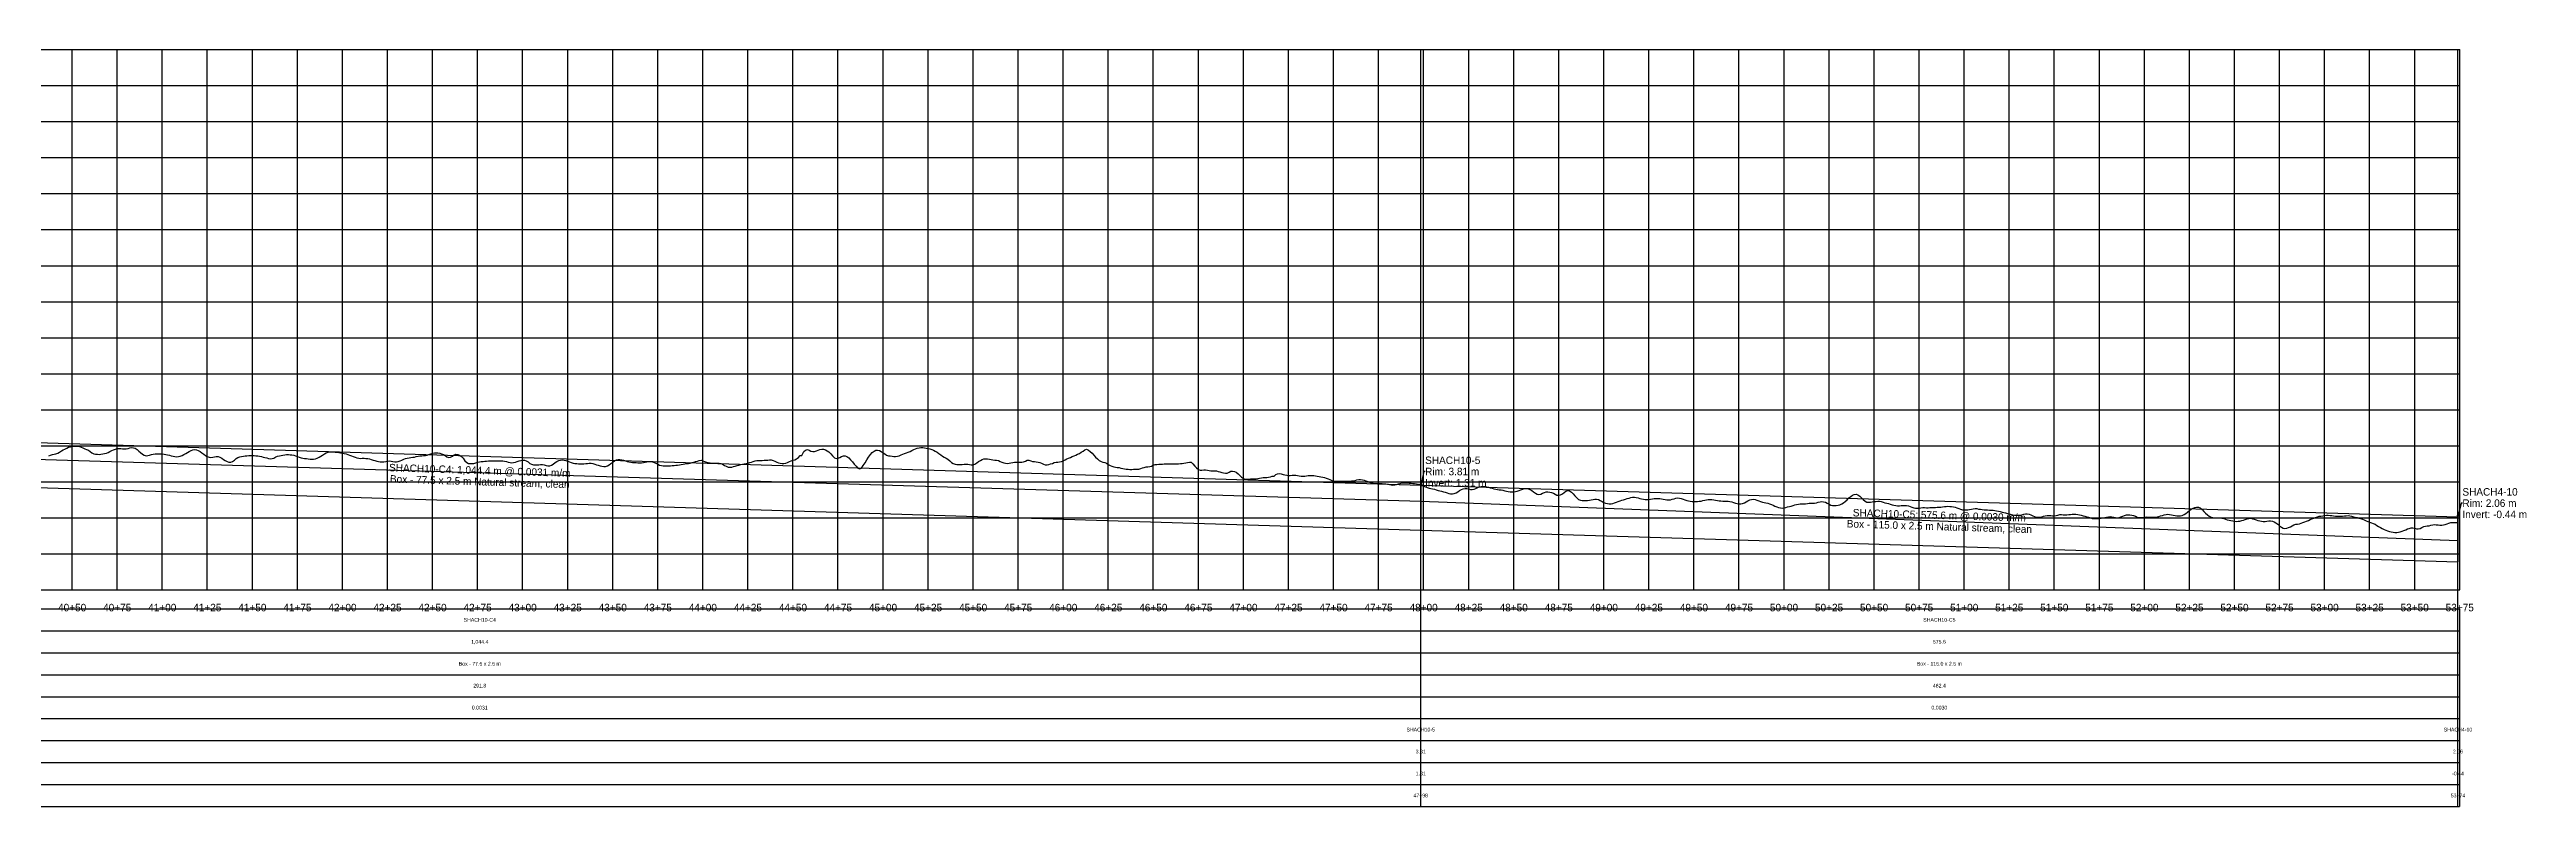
# Model space of a CAD drawing. Extents: x -64 to 5412, y -140 to 289.
# Drawn here: x 4037 to 5412, y -140 to 280 of the extents above; entities that cross this region are included whole.
import ezdxf
from ezdxf.enums import TextEntityAlignment as Align

# ---------------------------------------------------------------- set-up
doc = ezdxf.new("R2010")
doc.units = 0
for name, color, linetype in [('Annotation', 7, 'Continuous'), ('Annotation_Table', 254, 'Continuous'), ('Crown', 7, 'Continuous'), ('Grid', 254, 'Continuous'), ('Grid_Text', 7, 'Continuous'), ('Ground_Elevation', 3, 'Continuous'), ('Hydraulic_Grade', 5, 'Continuous'), ('Invert', 7, 'Continuous'), ('Structure', 7, 'Continuous')]:
    doc.layers.add(name, color=color, linetype=linetype)

msp = doc.modelspace()

# ---------------------------------------------------------------- linework, layer by layer
at = {"layer": 'Annotation', "color": 0}
for points in [[(4800.83, 45.73), (4800.09, 45.73), (4798.39, 38.11)], [(5376.47, 28.19), (5375.73, 28.19), (5374.03, 20.57)]]:
    msp.add_lwpolyline(points, dxfattribs=at)
for points in [[(4798.39, 38.11), (4798.19, 39.09), (4798.98, 38.91)], [(5374.03, 20.57), (5373.83, 21.55), (5374.62, 21.37)]]:
    msp.add_lwpolyline(points, close=True, dxfattribs=at)
at = {"layer": 'Annotation_Table', "color": 254}
for points in [[(4798.39, -140.21), (4798.39, 280)], [(5374.03, -140.21), (5374.03, 280)], [(-25, -30.48), (5374.95, -30.48)], [(5374.95, -30.48), (5374.95, -140.21)], [(-25, -42.67), (5374.95, -42.67)], [(-25, -54.86), (5374.95, -54.86)], [(-25, -67.06), (5374.95, -67.06)], [(-25, -79.25), (5374.95, -79.25)], [(-25, -91.44), (5374.95, -91.44)], [(-25, -103.63), (5374.95, -103.63)], [(-25, -115.82), (5374.95, -115.82)], [(-25, -128.02), (5374.95, -128.02)], [(-25, -140.21), (5374.95, -140.21)]]:
    msp.add_lwpolyline(points, dxfattribs=at)
at = {"layer": 'Crown', "color": 0}
for points in [[(3754, 70.38), (4798.39, 38.11)], [(4798.39, 38.11), (4798.39, 38.11)], [(4798.39, 38.11), (5374.03, 20.57)], [(5374.03, 20.57), (5374.03, 20.57)]]:
    msp.add_lwpolyline(points, dxfattribs=at)
at = {"layer": 'Grid', "color": 254}
for points in [[(-25, 280), (5375, 280)], [(4050, -20), (4050, 280)], [(4075, -20), (4075, 280)], [(4100, -20), (4100, 280)], [(4125, -20), (4125, 280)], [(4150, -20), (4150, 280)], [(4175, -20), (4175, 280)], [(4200, -20), (4200, 280)], [(4225, -20), (4225, 280)], [(4250, -20), (4250, 280)], [(4275, -20), (4275, 280)], [(4300, -20), (4300, 280)], [(4325, -20), (4325, 280)], [(4350, -20), (4350, 280)], [(4375, -20), (4375, 280)], [(4400, -20), (4400, 280)], [(4425, -20), (4425, 280)], [(4450, -20), (4450, 280)], [(4475, -20), (4475, 280)], [(4500, -20), (4500, 280)], [(4525, -20), (4525, 280)], [(4550, -20), (4550, 280)], [(4575, -20), (4575, 280)], [(4600, -20), (4600, 280)], [(4625, -20), (4625, 280)], [(4650, -20), (4650, 280)], [(4675, -20), (4675, 280)], [(4700, -20), (4700, 280)], [(4725, -20), (4725, 280)], [(4750, -20), (4750, 280)], [(4775, -20), (4775, 280)], [(4800, -20), (4800, 280)], [(4825, -20), (4825, 280)], [(4850, -20), (4850, 280)], [(4875, -20), (4875, 280)], [(4900, -20), (4900, 280)], [(4925, -20), (4925, 280)], [(4950, -20), (4950, 280)], [(4975, -20), (4975, 280)], [(5000, -20), (5000, 280)], [(5025, -20), (5025, 280)], [(5050, -20), (5050, 280)], [(5075, -20), (5075, 280)], [(5100, -20), (5100, 280)], [(5125, -20), (5125, 280)], [(5150, -20), (5150, 280)], [(5175, -20), (5175, 280)], [(5200, -20), (5200, 280)], [(5225, -20), (5225, 280)], [(5250, -20), (5250, 280)], [(5275, -20), (5275, 280)], [(5300, -20), (5300, 280)], [(5325, -20), (5325, 280)], [(5350, -20), (5350, 280)], [(5375, -20), (5375, 280)], [(-25, 260), (5375, 260)], [(-25, 240), (5375, 240)], [(-25, 220), (5375, 220)], [(-25, 200), (5375, 200)], [(-25, 180), (5375, 180)], [(-25, 160), (5375, 160)], [(-25, 140), (5375, 140)], [(-25, 120), (5375, 120)], [(-25, 100), (5375, 100)], [(-25, 80), (5375, 80)], [(-25, 60), (5375, 60)], [(-25, 40), (5375, 40)], [(-25, 20), (5375, 20)], [(-25, 0), (5375, 0)], [(-25, -20), (5375, -20)]]:
    msp.add_lwpolyline(points, dxfattribs=at)
at = {"layer": 'Ground_Elevation', "color": 3}
msp.add_lwpolyline([(4037, 54.5), (4038, 54.87), (4039, 55.17), (4040, 55.41), (4041, 55.63), (4042, 55.94), (4043, 56.49), (4044, 57.19), (4045, 57.71), (4046, 58.22), (4047, 58.75), (4048, 59.18), (4049, 59.52), (4050, 59.75), (4051, 59.86), (4052, 59.9), (4053, 59.83), (4054, 59.64), (4055, 59.31), (4056, 58.83), (4057, 58.3), (4058, 57.9), (4059, 57.53), (4060, 56.81), (4061, 56.06), (4062, 55.61), (4063, 55.4), (4064, 55.3), (4065, 55.27), (4066, 55.33), (4067, 55.47), (4068, 55.69), (4069, 55.96), (4070, 56.33), (4071, 56.78), (4072, 57.32), (4073, 57.83), (4074, 58.22), (4075, 58.47), (4076, 58.58), (4077, 58.54), (4078, 58.42), (4079, 58.3), (4080, 58.31), (4081, 58.5), (4082, 58.81), (4083, 59), (4084, 58.93), (4085, 58.61), (4086, 57.99), (4087, 57.12), (4088, 56.22), (4089, 55.39), (4090, 54.83), (4091, 54.53), (4092, 54.55), (4093, 54.81), (4094, 55.15), (4095, 55.37), (4096, 55.49), (4097, 55.54), (4098, 55.56), (4099, 55.52), (4100, 55.47), (4101, 55.38), (4102, 55.26), (4103, 55.09), (4104, 54.81), (4105, 54.48), (4106, 54.22), (4107, 54.01), (4108, 53.96), (4109, 54.02), (4110, 54.25), (4111, 54.61), (4112, 55.11), (4113, 55.72), (4114, 56.34), (4115, 56.92), (4116, 57.41), (4117, 57.78), (4118, 57.9), (4119, 57.77), (4120, 57.44), (4121, 56.92), (4122, 56.2), (4123, 55.44), (4124, 54.69), (4125, 54.06), (4126, 53.73), (4127, 53.59), (4128, 53.67), (4129, 53.88), (4130, 54.06), (4131, 54.07), (4132, 53.76), (4133, 53.18), (4134, 52.46), (4135, 51.82), (4136, 51.31), (4137, 50.97), (4138, 50.96), (4139, 51.31), (4140, 52.02), (4141, 52.91), (4142, 53.59), (4143, 53.89), (4144, 54.1), (4145, 54.29), (4146, 54.43), (4147, 54.52), (4148, 54.59), (4149, 54.62), (4150, 54.64), (4151, 54.61), (4152, 54.53), (4153, 54.42), (4154, 54.27), (4155, 54.02), (4156, 53.74), (4157, 53.54), (4158, 53.37), (4159, 53.02), (4160, 52.78), (4161, 52.91), (4162, 53.22), (4163, 53.8), (4164, 54.27), (4165, 54.45), (4166, 54.58), (4167, 54.76), (4168, 55.09), (4169, 55.26), (4170, 55.21), (4171, 55.09), (4172, 54.95), (4173, 54.77), (4174, 54.49), (4175, 54.13), (4176, 53.74), (4177, 53.42), (4178, 53.17), (4179, 53.02), (4180, 52.94), (4181, 52.85), (4182, 52.68), (4183, 52.57), (4184, 52.54), (4185, 52.74), (4186, 53.16), (4187, 53.7), (4188, 54.27), (4189, 54.9), (4190, 55.49), (4191, 56.02), (4192, 56.43), (4193, 56.68), (4194, 56.68), (4195, 56.59), (4196, 56.54), (4197, 56.47), (4198, 56.34), (4199, 56.18), (4200, 55.99), (4201, 55.76), (4202, 55.48), (4203, 55.12), (4204, 54.73), (4205, 54.42), (4206, 54.09), (4207, 53.64), (4208, 53.31), (4209, 53.09), (4210, 53), (4211, 53.08), (4212, 53.08), (4213, 53.03), (4214, 52.93), (4215, 52.73), (4216, 52.45), (4217, 52.13), (4218, 51.82), (4219, 51.54), (4220, 51.26), (4221, 51.09), (4222, 51.03), (4223, 51.15), (4224, 51.34), (4225, 51.52), (4226, 51.6), (4227, 51.48), (4228, 51.3), (4229, 51.17), (4230, 51.17), (4231, 51.35), (4232, 51.7), (4233, 52.1), (4234, 52.51), (4235, 52.89), (4236, 53.18), (4237, 53.37), (4238, 53.47), (4239, 53.63), (4240, 53.79), (4241, 54.07), (4242, 54.34), (4243, 54.41), (4244, 54.46), (4245, 54.63), (4246, 54.66), (4247, 54.81), (4248, 55.14), (4249, 55.51), (4250, 55.84), (4251, 56.08), (4252, 56.2), (4253, 56.18), (4254, 56), (4255, 55.64), (4256, 55.14), (4257, 54.56), (4258, 53.94), (4259, 53.54), (4260, 53.66), (4261, 54.26), (4262, 55.01), (4263, 55.34), (4264, 55.27), (4265, 54.84), (4266, 54.09), (4267, 53.06), (4268, 51.75), (4269, 50.71), (4270, 50.21), (4271, 50.12), (4272, 50.14), (4273, 50.28), (4274, 50.56), (4275, 50.9), (4276, 51.14), (4277, 51.29), (4278, 51.39), (4279, 51.48), (4280, 51.56), (4281, 51.61), (4282, 51.64), (4283, 51.64), (4284, 51.65), (4285, 51.66), (4286, 51.65), (4287, 51.66), (4288, 51.65), (4289, 51.59), (4290, 51.44), (4291, 51.21), (4292, 50.93), (4293, 50.69), (4294, 50.58), (4295, 50.68), (4296, 50.95), (4297, 51.29), (4298, 51.62), (4299, 51.91), (4300, 52.1), (4301, 52.09), (4302, 51.73), (4303, 51.03), (4304, 50.24), (4305, 49.75), (4306, 49.52), (4307, 49.4), (4308, 49.4), (4309, 49.52), (4310, 49.63), (4311, 49.58), (4312, 49.36), (4313, 49.1), (4314, 48.89), (4315, 48.91), (4316, 49.25), (4317, 49.91), (4318, 50.7), (4319, 51.38), (4320, 51.84), (4321, 52.13), (4322, 52.24), (4323, 52.13), (4324, 51.86), (4325, 51.49), (4326, 51.09), (4327, 50.73), (4328, 50.45), (4329, 50.26), (4330, 50.15), (4331, 50.08), (4332, 49.94), (4333, 49.93), (4334, 49.99), (4335, 50.11), (4336, 50.24), (4337, 50.34), (4338, 50.34), (4339, 50.16), (4340, 49.85), (4341, 49.48), (4342, 49.18), (4343, 48.89), (4344, 48.64), (4345, 48.51), (4346, 48.6), (4347, 48.95), (4348, 49.52), (4349, 50.22), (4350, 50.95), (4351, 51.65), (4352, 52.19), (4353, 52.42), (4354, 52.41), (4355, 52.22), (4356, 51.96), (4357, 51.64), (4358, 51.31), (4359, 51.06), (4360, 50.9), (4361, 50.82), (4362, 50.77), (4363, 50.72), (4364, 50.64), (4365, 50.55), (4366, 50.56), (4367, 50.73), (4368, 50.95), (4369, 51.16), (4370, 51.25), (4371, 51.24), (4372, 51.1), (4373, 50.76), (4374, 50.29), (4375, 49.77), (4376, 49.32), (4377, 49.08), (4378, 48.98), (4379, 48.93), (4380, 48.9), (4381, 48.9), (4382, 48.95), (4383, 49.03), (4384, 49.12), (4385, 49.23), (4386, 49.33), (4387, 49.44), (4388, 49.62), (4389, 49.84), (4390, 50.01), (4391, 50.11), (4392, 50.2), (4393, 50.39), (4394, 50.69), (4395, 50.97), (4396, 51.22), (4397, 51.48), (4398, 51.81), (4399, 51.99), (4400, 51.71), (4401, 51.32), (4402, 50.97), (4403, 50.7), (4404, 50.53), (4405, 50.44), (4406, 50.41), (4407, 50.4), (4408, 50.4), (4409, 50.36), (4410, 50.24), (4411, 49.86), (4412, 49.17), (4413, 48.62), (4414, 48.23), (4415, 48.1), (4416, 48.21), (4417, 48.45), (4418, 48.71), (4419, 49.01), (4420, 49.3), (4421, 49.59), (4422, 49.81), (4423, 49.97), (4424, 50.14), (4425, 50.37), (4426, 50.67), (4427, 51.01), (4428, 51.38), (4429, 51.69), (4430, 51.83), (4431, 51.9), (4432, 51.89), (4433, 51.93), (4434, 51.96), (4435, 52.01), (4436, 52.12), (4437, 52.24), (4438, 52.19), (4439, 51.88), (4440, 51.44), (4441, 51), (4442, 50.64), (4443, 50.41), (4444, 50.26), (4445, 50.22), (4446, 50.42), (4447, 50.81), (4448, 51.3), (4449, 51.69), (4450, 51.97), (4451, 52.28), (4452, 52.78), (4453, 53.56), (4454, 54.56), (4455, 54.56), (4456, 56.76), (4457, 57.56), (4458, 57.9), (4459, 57.59), (4460, 57.1), (4461, 56.76), (4462, 56.8), (4463, 57.15), (4464, 57.63), (4465, 58.03), (4466, 58.17), (4467, 58.09), (4468, 57.78), (4469, 57.3), (4470, 56.59), (4471, 55.64), (4472, 54.4), (4473, 53.32), (4474, 52.88), (4475, 53.07), (4476, 53.54), (4477, 54.08), (4478, 54.46), (4479, 54.51), (4480, 54.1), (4481, 53.32), (4482, 52.3), (4483, 51.09), (4484, 49.87), (4485, 48.66), (4486, 47.67), (4487, 47.26), (4488, 47.67), (4489, 49), (4490, 50.56), (4491, 52.18), (4492, 53.74), (4493, 55.14), (4494, 56.27), (4495, 57.11), (4496, 57.57), (4497, 57.63), (4498, 57.35), (4499, 56.86), (4500, 56.19), (4501, 55.47), (4502, 54.82), (4503, 54.45), (4504, 54.39), (4505, 54.21), (4506, 54.16), (4507, 54.16), (4508, 54.17), (4509, 54.51), (4510, 55.09), (4511, 55.42), (4512, 55.7), (4513, 56.02), (4514, 56.41), (4515, 56.88), (4516, 57.39), (4517, 57.9), (4518, 58.35), (4519, 58.7), (4520, 58.92), (4521, 59.03), (4522, 59.04), (4523, 58.96), (4524, 58.79), (4525, 58.58), (4526, 58.32), (4527, 58.01), (4528, 57.58), (4529, 57.06), (4530, 56.43), (4531, 55.74), (4532, 55), (4533, 54.3), (4534, 53.71), (4535, 53.18), (4536, 52.57), (4537, 51.64), (4538, 50.78), (4539, 50.14), (4540, 49.78), (4541, 49.63), (4542, 49.57), (4543, 49.59), (4544, 49.65), (4545, 49.73), (4546, 49.84), (4547, 49.84), (4548, 49.65), (4549, 49.41), (4550, 49.45), (4551, 49.85), (4552, 50.53), (4553, 51.25), (4554, 51.89), (4555, 52.4), (4556, 52.73), (4557, 52.85), (4558, 52.78), (4559, 52.59), (4560, 52.37), (4561, 52.16), (4562, 52.04), (4563, 52), (4564, 51.83), (4565, 51.39), (4566, 50.87), (4567, 50.54), (4568, 50.31), (4569, 50.28), (4570, 50.42), (4571, 50.63), (4572, 50.8), (4573, 50.92), (4574, 50.97), (4575, 50.94), (4576, 50.93), (4577, 51), (4578, 51.15), (4579, 51.46), (4580, 51.95), (4581, 52.04), (4582, 51.65), (4583, 51.36), (4584, 51.22), (4585, 51.18), (4586, 51.02), (4587, 50.74), (4588, 50.3), (4589, 49.81), (4590, 49.51), (4591, 49.51), (4592, 49.7), (4593, 50), (4594, 50.26), (4595, 50.7), (4596, 50.9), (4597, 50.94), (4598, 51.09), (4599, 51.31), (4600, 51.73), (4601, 52.22), (4602, 52.69), (4603, 53.09), (4604, 53.55), (4605, 54.04), (4606, 54.44), (4607, 54.84), (4608, 55.31), (4609, 55.82), (4610, 56.42), (4611, 57.09), (4612, 57.8), (4613, 58.09), (4614, 57.67), (4615, 56.89), (4616, 55.91), (4617, 54.78), (4618, 53.7), (4619, 52.73), (4620, 51.9), (4621, 51.32), (4622, 50.96), (4623, 50.71), (4624, 50.31), (4625, 49.72), (4626, 49.12), (4627, 48.67), (4628, 48.39), (4629, 48.2), (4630, 48.05), (4631, 47.88), (4632, 47.67), (4633, 47.47), (4634, 47.28), (4635, 47.13), (4636, 47.01), (4637, 46.92), (4638, 46.91), (4639, 46.96), (4640, 47.02), (4641, 47.05), (4642, 47.13), (4643, 47.35), (4644, 47.71), (4645, 48.06), (4646, 48.31), (4647, 48.42), (4648, 48.5), (4649, 48.75), (4650, 49.2), (4651, 49.55), (4652, 49.68), (4653, 49.76), (4654, 49.84), (4655, 49.91), (4656, 49.96), (4657, 50), (4658, 50.02), (4659, 50.02), (4660, 50.01), (4661, 50), (4662, 49.99), (4663, 50.01), (4664, 50.04), (4665, 50.1), (4666, 50.2), (4667, 50.34), (4668, 50.51), (4669, 50.71), (4670, 50.9), (4671, 50.91), (4672, 50.04), (4673, 48.79), (4674, 47.71), (4675, 46.95), (4676, 46.53), (4677, 46.48), (4678, 46.59), (4679, 46.63), (4680, 46.5), (4681, 46.31), (4682, 46.2), (4683, 46.17), (4684, 46.16), (4685, 46.06), (4686, 45.84), (4687, 45.54), (4688, 45.22), (4689, 44.93), (4690, 44.75), (4691, 44.86), (4692, 45.31), (4693, 45.87), (4694, 46.02), (4695, 45.77), (4696, 45.33), (4697, 44.48), (4698, 43.57), (4699, 42.59), (4700, 41.78), (4701, 41.42), (4702, 41.43), (4703, 41.54), (4704, 41.67), (4705, 41.74), (4706, 41.75), (4707, 41.73), (4708, 41.81), (4709, 42.05), (4710, 42.32), (4711, 42.43), (4712, 42.36), (4713, 42.37), (4714, 42.54), (4715, 42.84), (4716, 43.2), (4717, 43.2), (4718, 44.09), (4719, 44.47), (4720, 44.57), (4721, 44.43), (4722, 44.17), (4723, 43.87), (4724, 43.64), (4725, 43.56), (4726, 43.59), (4727, 43.65), (4728, 43.68), (4729, 43.67), (4730, 43.58), (4731, 43.4), (4732, 43.22), (4733, 43.12), (4734, 43.16), (4735, 43.31), (4736, 43.48), (4737, 43.58), (4738, 43.59), (4739, 43.5), (4740, 43.29), (4741, 43.1), (4742, 42.95), (4743, 42.82), (4744, 42.63), (4745, 42.34), (4746, 42.02), (4747, 41.65), (4748, 41.24), (4749, 40.83), (4750, 40.53), (4751, 40.36), (4752, 40.33), (4753, 40.36), (4754, 40.44), (4755, 40.43), (4756, 40.37), (4757, 40.33), (4758, 40.38), (4759, 40.45), (4760, 40.5), (4761, 40.64), (4762, 40.81), (4763, 41.04), (4764, 41.22), (4765, 41.28), (4766, 41.18), (4767, 40.93), (4768, 40.59), (4769, 40.18), (4770, 39.8), (4771, 39.52), (4772, 39.29), (4773, 39.12), (4774, 39.03), (4775, 39.02), (4776, 39.02), (4777, 39.01), (4778, 38.98), (4779, 38.91), (4780, 38.78), (4781, 38.54), (4782, 38.3), (4783, 38.21), (4784, 38.3), (4785, 38.54), (4786, 38.84), (4787, 39.15), (4788, 39.38), (4789, 39.5), (4790, 39.54), (4791, 39.49), (4792, 39.35), (4793, 39.18), (4794, 39.09), (4795, 39.07), (4796, 38.98), (4797, 38.71), (4798, 38.3), (4799, 37.93), (4800, 37.58), (4801, 37.2), (4802, 36.81), (4803, 36.48), (4804, 36.26), (4805, 36.09), (4806, 35.88), (4807, 35.61), (4808, 35.29), (4809, 35), (4810, 34.78), (4811, 34.52), (4812, 34.2), (4813, 33.84), (4814, 33.52), (4815, 33.29), (4816, 33.3), (4817, 33.49), (4818, 33.91), (4819, 34.53), (4820, 35.19), (4821, 35.77), (4822, 36.19), (4823, 36.36), (4824, 36.28), (4825, 36.07), (4826, 35.84), (4827, 35.77), (4828, 35.93), (4829, 36.36), (4830, 36.85), (4831, 37.16), (4832, 37.37), (4833, 37.43), (4834, 37.37), (4835, 37.22), (4836, 37.01), (4837, 36.75), (4838, 36.48), (4839, 36.2), (4840, 35.96), (4841, 35.77), (4842, 35.65), (4843, 35.58), (4844, 35.37), (4845, 35.01), (4846, 34.76), (4847, 34.61), (4848, 34.54), (4849, 34.49), (4850, 34.52), (4851, 34.69), (4852, 34.89), (4853, 35.2), (4854, 35.58), (4855, 35.97), (4856, 36.26), (4857, 36.31), (4858, 36.13), (4859, 35.71), (4860, 35.14), (4861, 34.45), (4862, 33.7), (4863, 33.13), (4864, 32.93), (4865, 33.17), (4866, 33.7), (4867, 34.17), (4868, 34.43), (4869, 34.46), (4870, 34.34), (4871, 34.07), (4872, 33.63), (4873, 33.08), (4874, 32.63), (4875, 32.52), (4876, 32.77), (4877, 33.4), (4878, 34.11), (4879, 34.85), (4880, 35.24), (4881, 35.08), (4882, 34.32), (4883, 33.37), (4884, 32.25), (4885, 31.14), (4886, 30.24), (4887, 29.81), (4888, 29.65), (4889, 29.62), (4890, 29.62), (4891, 29.68), (4892, 29.84), (4893, 30.04), (4894, 30.28), (4895, 30.46), (4896, 30.44), (4897, 30.12), (4898, 29.63), (4899, 29.04), (4900, 28.52), (4901, 28.17), (4902, 27.94), (4903, 27.79), (4904, 27.82), (4905, 28.02), (4906, 28.36), (4907, 28.74), (4908, 29.12), (4909, 29.48), (4910, 29.79), (4911, 30.11), (4912, 30.42), (4913, 30.74), (4914, 31.02), (4915, 31.27), (4916, 31.44), (4917, 31.47), (4918, 31.33), (4919, 31.09), (4920, 30.8), (4921, 30.55), (4922, 30.37), (4923, 30.26), (4924, 30.22), (4925, 30.28), (4926, 30.42), (4927, 30.58), (4928, 30.71), (4929, 30.76), (4930, 30.77), (4931, 30.74), (4932, 30.65), (4933, 30.48), (4934, 30.26), (4935, 30.07), (4936, 30), (4937, 30.1), (4938, 30.35), (4939, 30.66), (4940, 30.93), (4941, 31.05), (4942, 30.97), (4943, 30.68), (4944, 30.31), (4945, 29.95), (4946, 29.65), (4947, 29.42), (4948, 29.23), (4949, 29.1), (4950, 29.01), (4951, 29.01), (4952, 29.06), (4953, 29.19), (4954, 29.36), (4955, 29.58), (4956, 29.79), (4957, 30.02), (4958, 30.2), (4959, 30.28), (4960, 30.22), (4961, 30.08), (4962, 29.89), (4963, 29.71), (4964, 29.54), (4965, 29.41), (4966, 29.33), (4967, 29.33), (4968, 29.33), (4969, 29.26), (4970, 29.09), (4971, 28.84), (4972, 28.54), (4973, 28.2), (4974, 27.94), (4975, 27.81), (4976, 27.83), (4977, 28.01), (4978, 28.39), (4979, 28.9), (4980, 29.47), (4981, 29.97), (4982, 30.29), (4983, 30.32), (4984, 30.13), (4985, 29.79), (4986, 29.41), (4987, 29.07), (4988, 28.8), (4989, 28.58), (4990, 28.35), (4991, 28.09), (4992, 27.78), (4993, 27.42), (4994, 27), (4995, 26.55), (4996, 26.12), (4997, 25.74), (4998, 25.49), (4999, 25.45), (5000, 25.59), (5001, 25.81), (5002, 26.05), (5003, 26.27), (5004, 26.54), (5005, 26.87), (5006, 27.21), (5007, 27.49), (5008, 27.67), (5009, 27.79), (5010, 27.84), (5011, 27.84), (5012, 27.87), (5013, 28.01), (5014, 28.18), (5015, 28.26), (5016, 28.25), (5017, 28.24), (5018, 28.4), (5019, 28.69), (5020, 28.96), (5021, 29.03), (5022, 28.96), (5023, 28.68), (5024, 28.15), (5025, 27.56), (5026, 27.11), (5027, 26.91), (5028, 26.89), (5029, 26.94), (5030, 26.99), (5031, 27.29), (5032, 27.73), (5033, 28.34), (5034, 29.12), (5035, 30.04), (5036, 31.04), (5037, 31.96), (5038, 32.68), (5039, 33.07), (5040, 33.08), (5041, 32.72), (5042, 32.05), (5043, 31.16), (5044, 30.2), (5045, 29.34), (5046, 28.78), (5047, 28.64), (5048, 28.75), (5049, 28.95), (5050, 29.09), (5051, 29.14), (5052, 29.24), (5053, 29.28), (5054, 29.12), (5055, 28.78), (5056, 28.44), (5057, 28.16), (5058, 27.9), (5059, 27.59), (5060, 27.29), (5061, 27.03), (5062, 26.85), (5063, 26.75), (5064, 26.72), (5065, 26.79), (5066, 26.92), (5067, 26.96), (5068, 26.85), (5069, 26.6), (5070, 26.27), (5071, 25.91), (5072, 25.61), (5073, 25.43), (5074, 25.36), (5075, 25.42), (5076, 25.59), (5077, 25.74), (5078, 25.74), (5079, 25.65), (5080, 25.63), (5081, 25.7), (5082, 25.76), (5083, 25.79), (5084, 25.84), (5085, 25.91), (5086, 25.97), (5087, 26.03), (5088, 26.13), (5089, 26.26), (5090, 26.39), (5091, 26.43), (5092, 26.4), (5093, 26.3), (5094, 26.12), (5095, 25.86), (5096, 25.58), (5097, 25.25), (5098, 24.86), (5099, 24.53), (5100, 24.39), (5101, 24.42), (5102, 24.54), (5103, 24.7), (5104, 24.88), (5105, 25.07), (5106, 25.17), (5107, 25.12), (5108, 24.93), (5109, 24.75), (5110, 24.6), (5111, 24.49), (5112, 24.42), (5113, 24.38), (5114, 24.35), (5115, 24.31), (5116, 24.25), (5117, 24.14), (5118, 23.97), (5119, 23.75), (5120, 23.47), (5121, 23.2), (5122, 22.96), (5123, 22.72), (5124, 22.49), (5125, 22.25), (5126, 21.96), (5127, 21.7), (5128, 21.52), (5129, 21.43), (5130, 21.43), (5131, 21.53), (5132, 21.73), (5133, 21.99), (5134, 22.17), (5135, 22.22), (5136, 22.05), (5137, 21.7), (5138, 21.21), (5139, 20.74), (5140, 20.44), (5141, 20.34), (5142, 20.45), (5143, 20.67), (5144, 20.94), (5145, 21.17), (5146, 21.33), (5147, 21.37), (5148, 21.3), (5149, 21.19), (5150, 21.16), (5151, 21.23), (5152, 21.47), (5153, 21.79), (5154, 21.8), (5155, 21.76), (5156, 21.73), (5157, 21.76), (5158, 21.82), (5159, 21.9), (5160, 21.97), (5161, 22.01), (5162, 21.98), (5163, 21.89), (5164, 21.7), (5165, 21.45), (5166, 21.15), (5167, 20.86), (5168, 20.64), (5169, 20.35), (5170, 19.94), (5171, 19.72), (5172, 19.65), (5173, 19.59), (5174, 19.57), (5175, 19.64), (5176, 19.79), (5177, 19.98), (5178, 20.2), (5179, 20.43), (5180, 20.61), (5181, 20.7), (5182, 20.61), (5183, 20.37), (5184, 20.15), (5185, 20.1), (5186, 20.23), (5187, 20.52), (5188, 20.92), (5189, 21.36), (5190, 21.65), (5191, 21.78), (5192, 21.71), (5193, 21.54), (5194, 21.25), (5195, 20.86), (5196, 20.48), (5197, 20.24), (5198, 20.18), (5199, 20.26), (5200, 20.39), (5201, 20.49), (5202, 20.48), (5203, 20.41), (5204, 20.33), (5205, 20.31), (5206, 20.38), (5207, 20.53), (5208, 20.75), (5209, 21.05), (5210, 21.4), (5211, 21.72), (5212, 21.93), (5213, 22.03), (5214, 21.95), (5215, 21.75), (5216, 21.52), (5217, 21.3), (5218, 21.13), (5219, 21.05), (5220, 21.13), (5221, 21.41), (5222, 21.84), (5223, 22.46), (5224, 23.24), (5225, 24.04), (5226, 24.78), (5227, 25.36), (5228, 25.79), (5229, 26.02), (5230, 25.93), (5231, 25.49), (5232, 24.66), (5233, 23.63), (5234, 22.61), (5235, 21.71), (5236, 20.98), (5237, 20.48), (5238, 20.19), (5239, 20.07), (5240, 20.02), (5241, 20.03), (5242, 20.03), (5243, 19.9), (5244, 19.62), (5245, 19.28), (5246, 18.96), (5247, 18.7), (5248, 18.48), (5249, 18.28), (5250, 18.14), (5251, 18.08), (5252, 18.13), (5253, 18.26), (5254, 18.5), (5255, 18.81), (5256, 19.15), (5257, 19.49), (5258, 19.72), (5259, 19.75), (5260, 19.55), (5261, 19.23), (5262, 18.86), (5263, 18.56), (5264, 18.32), (5265, 18.14), (5266, 18.03), (5267, 18.05), (5268, 18.24), (5269, 18.4), (5270, 18.4), (5271, 18.19), (5272, 17.82), (5273, 17.26), (5274, 16.48), (5275, 15.61), (5276, 14.83), (5277, 14.34), (5278, 14.19), (5279, 14.32), (5280, 14.64), (5281, 15.09), (5282, 15.63), (5283, 16.1), (5284, 16.42), (5285, 16.59), (5286, 16.75), (5287, 17.01), (5288, 17.35), (5289, 17.72), (5290, 18.15), (5291, 18.62), (5292, 19.07), (5293, 19.46), (5294, 19.81), (5295, 20.19), (5296, 20.58), (5297, 20.86), (5298, 21.01), (5299, 21.08), (5300, 21.34), (5301, 21.59), (5302, 21.49), (5303, 21.38), (5304, 21.25), (5305, 21.13), (5306, 21.03), (5307, 20.97), (5308, 20.94), (5309, 20.96), (5310, 21.04), (5311, 21.12), (5312, 21.19), (5313, 21.23), (5314, 21.2), (5315, 20.95), (5316, 20.63), (5317, 20.35), (5318, 20.12), (5319, 19.9), (5320, 19.61), (5321, 19.32), (5322, 18.94), (5323, 18.45), (5324, 18.03), (5325, 17.63), (5326, 17.29), (5327, 16.91), (5328, 16.43), (5329, 15.86), (5330, 15.25), (5331, 14.66), (5332, 14.1), (5333, 13.62), (5334, 13.21), (5335, 12.85), (5336, 12.52), (5337, 12.22), (5338, 11.99), (5339, 11.86), (5340, 11.87), (5341, 12.01), (5342, 12.25), (5343, 12.59), (5344, 13.01), (5345, 13.45), (5346, 13.86), (5347, 14.19), (5348, 14.4), (5349, 14.49), (5350, 14.35), (5351, 13.98), (5352, 13.87), (5353, 14.17), (5354, 14.66), (5355, 15.15), (5356, 15.43), (5357, 15.54), (5358, 15.67), (5359, 15.89), (5360, 16.1), (5361, 16.24), (5362, 16.22), (5363, 16.12), (5364, 16.02), (5365, 15.97), (5366, 16.07), (5367, 16.3), (5368, 16.65), (5369, 17.07), (5370, 17.38), (5371, 17.51), (5372, 17.51), (5373, 17.43), (5374.03, 17.43)], dxfattribs=at)
at = {"layer": 'Hydraulic_Grade', "color": 5}
for points in [[(3754, 60.92), (4798.39, 29.27)], [(4798.39, 29.27), (4798.39, 29.27)], [(4798.39, 29.27), (5374.03, 7.38)], [(5374.03, 7.38), (5374.03, 7.38), (5374.03, 7.38)]]:
    msp.add_lwpolyline(points, dxfattribs=at)
at = {"layer": 'Invert', "color": 0}
for points in [[(3754, 45.38), (4798.39, 13.11)], [(4798.39, 13.11), (4798.39, 13.11)], [(4798.39, 13.11), (5374.03, -4.43)], [(5374.03, -4.43), (5374.03, -4.43)]]:
    msp.add_lwpolyline(points, dxfattribs=at)
at = {"layer": 'Structure', "color": 0}
for points in [[(4798.39, 38.11), (4798.39, 13.11)], [(4798.39, 38.11), (4798.39, 13.11)], [(5374.03, 20.57), (5374.03, -4.43)], [(5374.03, 20.57), (5374.03, -4.43)]]:
    msp.add_lwpolyline(points, dxfattribs=at)

# ---------------------------------------------------------------- texts
at = {"layer": 'Annotation', "color": 0}
for s, rotation, p in [('SHACH10-C4: 1,044.4 m @ 0.0031 m/m', 358.23021, (4276.2, 46.39)), ('Box - 77.5 x 2.5 m Natural stream, clean', 358.23021, (4276.2, 40.14)), ('Box - 115.0 x 2.5 m Natural stream, clean', 358.25473, (5086.21, 15.23)), ('SHACH10-C5: 575.6 m @ 0.0030 m/m', 358.25473, (5086.21, 21.48))]:
    msp.add_text(s, height=4.1667, rotation=rotation, dxfattribs=at).set_placement(p, align=Align.MIDDLE_CENTER)
for s, height, p in [('SHACH10-5', 4.167, (4800.83, 51.98)), ('Rim: 3.81 m', 4.1667, (4800.83, 45.73)), ('Invert: 1.31 m', 4.1667, (4800.83, 39.48)), ('SHACH4-10', 4.167, (5376.47, 34.44)), ('Rim: 2.06 m', 4.1667, (5376.47, 28.19)), ('Invert: -0.44 m', 4.1667, (5376.47, 21.94))]:
    msp.add_text(s, height=height, dxfattribs=at).set_placement(p, align=Align.MIDDLE_LEFT)
at = {"layer": 'Annotation_Table', "color": 0}
for s, height, p in [('SHACH10-C4', 2.083, (4276.2, -36.58)), ('SHACH10-C5', 2.083, (5086.21, -36.58)), ('1,044.4', 2.083, (4276.2, -48.77)), ('575.6', 2.083, (5086.21, -48.77)), ('Box - 77.5 x 2.5 m', 2.0833, (4276.2, -60.96)), ('Box - 115.0 x 2.5 m', 2.0833, (5086.21, -60.96)), ('291.8', 2.083, (4276.2, -73.15)), ('462.4', 2.083, (5086.21, -73.15)), ('0.0031', 2.083, (4276.2, -85.34)), ('0.0030', 2.083, (5086.21, -85.34)), ('SHACH10-5', 2.083, (4798.39, -97.54)), ('3.81', 2.083, (4798.39, -109.73)), ('SHACH4-10', 2.083, (5374.03, -97.54)), ('2.06', 2.083, (5374.03, -109.73)), ('1.31', 2.083, (4798.39, -121.92)), ('-0.44', 2.083, (5374.03, -121.92)), ('47+98', 2.083, (4798.39, -134.11)), ('53+74', 2.083, (5374.03, -134.11))]:
    msp.add_text(s, height=height, dxfattribs=at).set_placement(p, align=Align.MIDDLE_CENTER)
at = {"layer": 'Grid_Text', "color": 0}
for s, p in [('40+50', (4050, -27.7)), ('40+75', (4075, -27.7)), ('41+00', (4100, -27.7)), ('41+25', (4125, -27.7)), ('41+50', (4150, -27.7)), ('41+75', (4175, -27.7)), ('42+00', (4200, -27.7)), ('42+25', (4225, -27.7)), ('42+50', (4250, -27.7)), ('42+75', (4275, -27.7)), ('43+00', (4300, -27.7)), ('43+25', (4325, -27.7)), ('43+50', (4350, -27.7)), ('43+75', (4375, -27.7)), ('44+00', (4400, -27.7)), ('44+25', (4425, -27.7)), ('44+50', (4450, -27.7)), ('44+75', (4475, -27.7)), ('45+00', (4500, -27.7)), ('45+25', (4525, -27.7)), ('45+50', (4550, -27.7)), ('45+75', (4575, -27.7)), ('46+00', (4600, -27.7)), ('46+25', (4625, -27.7)), ('46+50', (4650, -27.7)), ('46+75', (4675, -27.7)), ('47+00', (4700, -27.7)), ('47+25', (4725, -27.7)), ('47+50', (4750, -27.7)), ('47+75', (4775, -27.7)), ('48+00', (4800, -27.7)), ('48+25', (4825, -27.7)), ('48+50', (4850, -27.7)), ('48+75', (4875, -27.7)), ('49+00', (4900, -27.7)), ('49+25', (4925, -27.7)), ('49+50', (4950, -27.7)), ('49+75', (4975, -27.7)), ('50+00', (5000, -27.7)), ('50+25', (5025, -27.7)), ('50+50', (5050, -27.7)), ('50+75', (5075, -27.7)), ('51+00', (5100, -27.7)), ('51+25', (5125, -27.7)), ('51+50', (5150, -27.7)), ('51+75', (5175, -27.7)), ('52+00', (5200, -27.7)), ('52+25', (5225, -27.7)), ('52+50', (5250, -27.7)), ('52+75', (5275, -27.7)), ('53+00', (5300, -27.7)), ('53+25', (5325, -27.7)), ('53+50', (5350, -27.7)), ('53+75', (5375, -27.7))]:
    msp.add_text(s, height=4.167, dxfattribs=at).set_placement(p, align=Align.TOP_CENTER)

doc.saveas('drawing.dxf')
